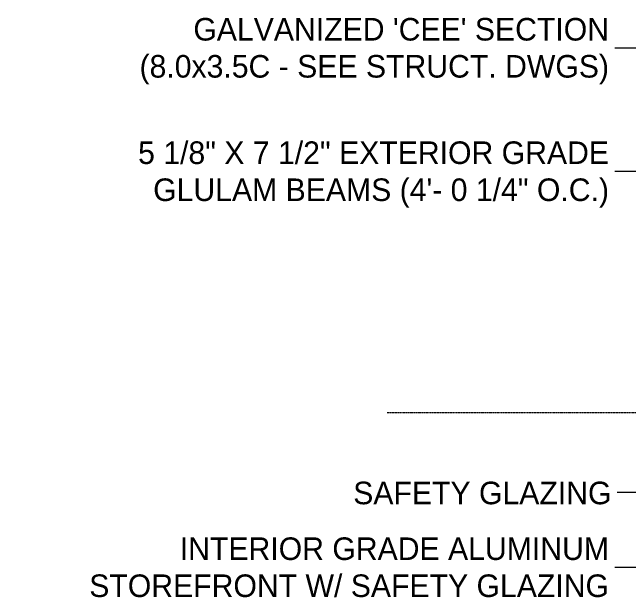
# Model space of a CAD drawing. Header units: inches. Extents: x -23565 to -43, y -324 to 853.
# Drawn here: x -5802.3 to -5331.3, y -145.2 to 305.7 of the extents above; entities that cross this region are included whole.
import ezdxf

# ---------------------------------------------------------------- set-up
doc = ezdxf.new("R2010")
doc.units = ezdxf.units.IN
doc.header["$MEASUREMENT"] = 0
doc.linetypes.add('Grid Line 1_2_', pattern=[0.8749999999999999, 0.4999999999999999, -0.125, 0.125, -0.125])
doc.layers.add('A-ANNO-IDEN', color=131, linetype='Continuous', lineweight=9)
doc.layers.add('A-FLOR-LEVL', color=51, linetype='Continuous', lineweight=9)
doc.styles.add('Century Gothic', font='GOTHIC.TTF', dxfattribs={"height": 17.24534161490682})

msp = doc.modelspace()

# ---------------------------------------------------------------- linework, layer by layer
at = {"layer": 'A-ANNO-IDEN', "color": 153}
for p, q in [((-5309.549103718618, 278.4333085414004), (-5346.303365283871, 278.4333085414004)), ((-5309.549103662033, 184.1538904969178), (-5346.303365283125, 184.1538904945911)), ((-5307.674103718698, -61.16881421647235), (-5344.428365283955, -61.16881421647233)), ((-5309.549103718618, -118.3071046745109), (-5346.303365283875, -118.3071046745109))]:
    msp.add_line(p, q, dxfattribs=at)
at = {"layer": 'A-FLOR-LEVL', "linetype": 'Grid Line 1_2_'}
msp.add_line((-5515.859951923259, 0), (-91.40966119233417, 0), dxfattribs=at)

# ---------------------------------------------------------------- next in the draw order: texts
at = {"layer": 'A-ANNO-IDEN', "char_height": 17.24534161490682, "attachment_point": 3, "line_spacing_factor": 0.9841166936790923, "style": 'Century Gothic', "bg_fill": 3, "box_fill_scale": 1.25, "bg_fill_color": 0, "bg_fill_transparency": 0}
for s, insert, width in [("GALVANIZED 'CEE' SECTION\\P(8.0x3.5C - SEE STRUCT. DWGS)", (-5346.303365283872, 301.3929358705929), 410.6159999999995), ('5 1/8" X 7 1/2" EXTERIOR GRADE\\PGLULAM BEAMS (4\'- 0 1/4" O.C.)', (-5346.303365283127, 207.1135178237836), 430.7039999999996), ('SAFETY GLAZING', (-5344.428365283957, -52.78061545870835), 225.5039999999998), ('INTERIOR GRADE ALUMINUM\\PSTOREFRONT W/ SAFETY GLAZING', (-5346.303365283877, -95.34747734531838), 451.6559999999995)]:
    msp.add_mtext(s, dxfattribs=dict(at, insert=insert, width=width))

doc.saveas('drawing.dxf')
